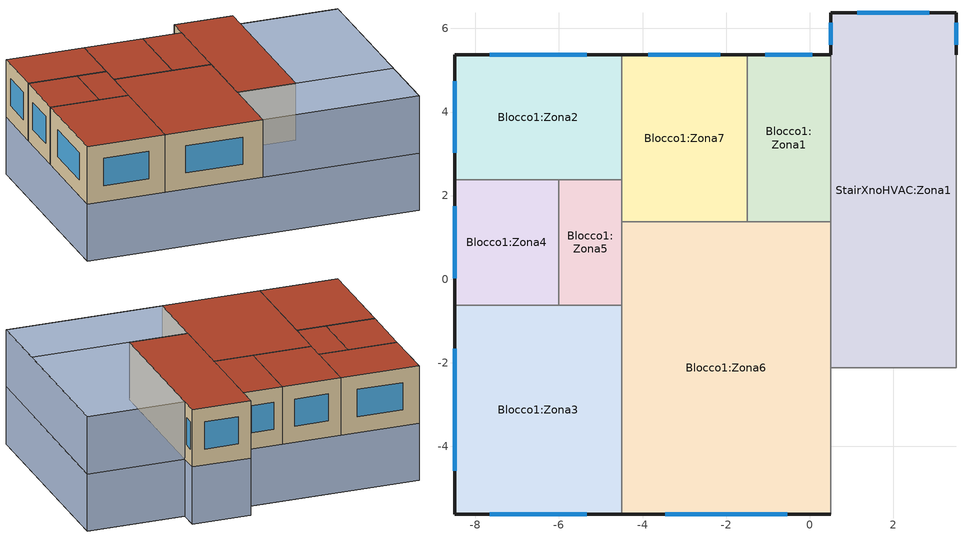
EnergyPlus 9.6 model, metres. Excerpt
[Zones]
StairXnoHVAC:Zona1
 floor adiabatic (Pavimento interno di progetto): 3.5,-2.12 0.5,-2.12 0.5,6.38 3.5,6.38 z0
 wall outside (_wall_MOD): 3.5,5.38 3.5,6.38 0.5,6.38 0.5,5.38 z0:3
 wall adiabatic (115mm single leaf brick (plastered both sides)): 0.5,-2.12 3.5,-2.12 3.5,5.38 z0:3
 wall to Blocco1:Zona6 (Parete semi-esposta di progetto_Rev): 0.5,1.38 0.5,-2.12 z0:3
 wall to Blocco1:Zona1 (Parete semi-esposta di progetto_Rev): 0.5,5.38 0.5,2.88 0.5,1.38 z0:3
 window (Dbl LoE (e2=.1) Clr 6mm/13mm Arg - 1001): 3.5,5.62 3.5,6.13 z0.84:2.26
 window (Sgl Clr 6mm - 1002): 2.86,6.38 1.14,6.38 z0.84:2.26
 window (Trp LoE (e2=e5=.1) Clr 3mm/13mm Arg - 1003): 0.5,6.13 0.5,5.62 z0.84:2.26
 roof outside (_FlatRoof_mod): 0.5,-2.12 3.5,-2.12 3.5,6.38 0.5,6.38 z3
Blocco1:Zona6
 floor ground (Pavimento controterra di progetto): 0.5,-5.62 -4.5,-5.62 -4.5,1.38 0.5,1.38 z0
 wall outside (_wall_MOD): -4.5,-5.62 0.5,-5.62 z0:3
 wall to Blocco1:Zona3 (115mm single leaf brick (plastered both sides)_Rev): -4.5,-0.62 -4.5,-5.62 z0:3
 wall adiabatic (115mm single leaf brick (plastered both sides)): 0.5,-5.62 0.5,-2.12 z0:3
 wall to Blocco1:Zona1 (115mm single leaf brick (plastered both sides)): 0.5,1.38 -1.5,1.38 z0:3
 wall to Blocco1:Zona7 (115mm single leaf brick (plastered both sides)): -1.5,1.38 -4.5,1.38 z0:3
 wall to Blocco1:Zona5 (115mm single leaf brick (plastered both sides)): -4.5,1.38 -4.5,-0.62 z0:3
 window (Dbl LoE (e2=.1) Clr 6mm/13mm Arg - 1001): -3.46,-5.62 -0.54,-5.62 z0.84:2.26
 roof outside (_FlatRoof_mod): -4.5,-5.62 0.5,-5.62 0.5,1.38 -4.5,1.38 z3
Blocco1:Zona1
 floor ground (Pavimento controterra di progetto): 0.5,1.38 -1.5,1.38 -1.5,5.38 0.5,5.38 z0
 wall outside (_wall_MOD): 0.5,5.38 -1.5,5.38 z0:3
 wall to Blocco1:Zona7 (115mm single leaf brick (plastered both sides)_Rev): -1.5,5.38 -1.5,1.38 z0:3
 window (Dbl LoE (e2=.1) Clr 6mm/13mm Arg - 1001): 0.06,5.38 -1.06,5.38 z0.84:2.26
 roof outside (_FlatRoof_mod): -1.5,1.38 0.5,1.38 0.5,5.38 -1.5,5.38 z3
Blocco1:Zona3
 floor ground (Pavimento controterra di progetto): -4.5,-5.62 -8.5,-5.62 -8.5,-0.62 -4.5,-0.62 z0
 wall outside (_wall_MOD): -8.5,-0.62 -8.5,-5.62 -4.5,-5.62 z0:3
 wall to Blocco1:Zona5 (115mm single leaf brick (plastered both sides)): -4.5,-0.62 -6,-0.62 z0:3
 wall to Blocco1:Zona4 (115mm single leaf brick (plastered both sides)): -6,-0.62 -8.5,-0.62 z0:3
 window (Dbl LoE (e2=.1) Clr 6mm/13mm Arg - 1001): -8.5,-1.66 -8.5,-4.58 / -7.66,-5.62 -5.34,-5.62 z0.84:2.26
 roof outside (_FlatRoof_mod): -8.5,-5.62 -4.5,-5.62 -4.5,-0.62 -8.5,-0.62 z3
Blocco1:Zona5
 floor ground (Pavimento controterra di progetto): -4.5,-0.62 -6,-0.62 -6,2.38 -4.5,2.38 z0
 wall to Blocco1:Zona7 (115mm single leaf brick (plastered both sides)): -4.5,1.38 -4.5,2.38 z0:3
 wall to Blocco1:Zona2 (115mm single leaf brick (plastered both sides)): -4.5,2.38 -6,2.38 z0:3
 wall to Blocco1:Zona4 (115mm single leaf brick (plastered both sides)): -6,2.38 -6,-0.62 z0:3
 roof outside (_FlatRoof_mod): -6,-0.62 -4.5,-0.62 -4.5,2.38 -6,2.38 z3
Blocco1:Zona4
 floor ground (Pavimento controterra di progetto): -6,-0.62 -8.5,-0.62 -8.5,2.38 -6,2.38 z0
 wall outside (_wall_MOD): -8.5,2.38 -8.5,-0.62 z0:3
 wall to Blocco1:Zona2 (115mm single leaf brick (plastered both sides)_Rev): -6,2.38 -8.5,2.38 z0:3
 window (Dbl LoE (e2=.1) Clr 6mm/13mm Arg - 1001): -8.5,1.74 -8.5,0.02 z0.84:2.26
 roof outside (_FlatRoof_mod): -8.5,-0.62 -6,-0.62 -6,2.38 -8.5,2.38 z3
Blocco1:Zona7
 floor ground (Pavimento controterra di progetto): -1.5,1.38 -4.5,1.38 -4.5,5.38 -1.5,5.38 z0
 wall outside (_wall_MOD): -1.5,5.38 -4.5,5.38 z0:3
 wall to Blocco1:Zona2 (115mm single leaf brick (plastered both sides)): -4.5,5.38 -4.5,2.38 z0:3
 window (Dbl LoE (e2=.1) Clr 6mm/13mm Arg - 1001): -2.14,5.38 -3.86,5.38 z0.84:2.26
 roof outside (_FlatRoof_mod): -4.5,1.38 -1.5,1.38 -1.5,5.38 -4.5,5.38 z3
Blocco1:Zona2
 floor ground (Pavimento controterra di progetto): -4.5,2.38 -8.5,2.38 -8.5,5.38 -4.5,5.38 z0
 wall outside (_wall_MOD): -4.5,5.38 -8.5,5.38 -8.5,2.38 z0:3
 window (Dbl LoE (e2=.1) Clr 6mm/13mm Arg - 1001): -5.34,5.38 -7.66,5.38 / -8.5,4.74 -8.5,3.02 z0.84:2.26
 roof outside (_FlatRoof_mod): -8.5,2.38 -4.5,2.38 -4.5,5.38 -8.5,5.38 z3
shading: 0.5,5.38 -8.5,5.38 / -8.5,5.38 -8.5,-5.62 / -8.5,-5.62 8.5,-5.62 / 8.5,-5.62 8.5,5.38 / 8.5,5.38 3.5,5.38 / 3.5,5.38 3.5,6.38 / 3.5,6.38 0.5,6.38 / 0.5,6.38 0.5,5.38 z-3:0; 0.5,-2.12 0.5,-5.62 / 0.5,-5.62 8.5,-5.62 / 8.5,-5.62 8.5,5.38 / 8.5,5.38 3.5,5.38 / 3.5,5.38 3.5,-2.12 / 3.5,-2.12 0.5,-2.12 z0:3; 0.5,5.38 3.5,5.38 3.5,6.38 0.5,6.38 z0; -8.5,-5.62 8.5,-5.62 8.5,5.38 -8.5,5.38 z0; 3.5,5.38 0.5,5.38 0.5,6.38 3.5,6.38 z-3; 8.5,-5.62 -8.5,-5.62 -8.5,5.38 8.5,5.38 z-3; 3.5,-5.62 0.5,-5.62 0.5,-2.12 3.5,-2.12 z0; 8.5,-5.62 3.5,-5.62 3.5,5.38 8.5,5.38 z0; 3.5,-2.12 8.5,-2.12 8.5,5.38 3.5,5.38 z3; 0.5,-5.62 8.5,-5.62 8.5,-2.12 0.5,-2.12 z3
[Site:Location]
Senza titolo (01-01:31-12)  (01-01:31-12): Latitude {deg}=45.22; Longitude {deg}=7.65; Time Zone {hr}=1; Elevation {m}=287
[Site:GroundTemperature:BuildingSurface]
18, 18, 18, 18, 18, 18, 18, 18, 18, 18, 18, 18
[Site:GroundTemperature:Deep]
14, 14, 14, 14, 14, 14, 14, 14, 14, 14, 14, 14
[Site:GroundTemperature:Shallow]
14, 14, 14, 14, 14, 14, 14, 14, 14, 14, 14, 14
[Site:GroundTemperature:FCfactorMethod]
1.99, 1.11, 2.67, 5.12, 11.52, 16.46, 19.79, 20.81, 19.08, 15.24, 10.12, 5.36
[Site:GroundReflectance]
0.2, 0.2, 0.2, 0.2, 0.2, 0.2, 0.2, 0.2, 0.2, 0.2, 0.2, 0.2
[Site:GroundReflectance:SnowModifier]
2, 2
[SizingPeriod:DesignDay] Day of Month=15; Humidity Condition Type=WetBulb; Barometric Pressure {Pa}=97924.4; Rain Indicator=No; Snow Indicator=No
Name | Month | Day Type | Maximum Dry-Bulb Temperature {C} | Daily Dry-Bulb Temperature Range {deltaC} | Wetbulb or DewPoint at Maximum Dry-Bulb {C} | Wind Speed {m/s} | Wind Direction {deg} | Daylight Saving Time Indicator | Solar Model Indicator | Sky Clearness
Summer Design Day in Senza titolo (01-01:31-12) Giu | 6 | SummerDesignDay | 31.8 | 11.1 | 22.9 | 0 | 0 | Yes | ASHRAEClearSky | 0.98
Summer Design Day in Senza titolo (01-01:31-12) Lug | 7 | SummerDesignDay | 32.1 | 11 | 22.8 | 0 | 0 | Yes | ASHRAEClearSky | 0.98
Summer Design Day in Senza titolo (01-01:31-12) Ago | 8 | SummerDesignDay | 32.8 | 11.5 | 23.5 | 0 | 0 | Yes | ASHRAEClearSky | 0.98
Summer Design Day in Senza titolo (01-01:31-12) Set | 9 | SummerDesignDay | 29 | 11.5 | 20.2 | 0 | 0 | Yes | ASHRAEClearSky | 0.98
Winter Design Day in Senza titolo (01-01:31-12) | 1 | WinterDesignDay | -5.9 | 0 | -5.9 | 0.6 | 300 | No |  | 0
[Building]
Building: North Axis {deg}=0; Terrain=Suburbs; Loads Convergence Tolerance Value {W}=.04; Temperature Convergence Tolerance Value {deltaC}=.4; Solar Distribution=FullExterior; Maximum Number of Warmup Days=25; Minimum Number of Warmup Days=6
[Material:NoMass]
7_RVAL_4: Roughness=Rough; Thermal Resistance {m2-K/W}=.18; Thermal Absorptance=0.9; Solar Absorptance=0.7; Visible Absorptance=0.7
[Construction]
Pavimento interno di progetto; Massa interna di progetto: Cast Concrete (Dense)_.1
_FlatRoof_mod: Asphalt 1_.01, MW Glass Wool (rolls)_.0001, Cement/plaster/mortar - cement plaster_.04, Concrete cast - dense reinforced_.2, Plasterboard_.013
115mm single leaf brick (plastered both sides); 115mm single leaf brick (plastered both sides)_Rev: Gypsum Plastering_.013, Brickwork Inner_.115, Gypsum Plastering_.013
_wall_MOD: Cement/plaster/mortar - cement plaster sand aggregate_.015, _Insulation_.0001, Brick_.06, 7_RVAL_4, Concrete Block (Medium)_.13, Gypsum Plastering_.015
Parete semi-esposta di progetto_Rev: Gypsum Plastering_.013, Concrete Block (Medium)_.1, XPS Extruded Polystyrene  - CO2 Blowing_.0795, Brickwork Outer_.1
Pavimento controterra di progetto: Urea Formaldehyde Foam_.1327, Cast Concrete_.1, Floor/Roof Screed_.07, Timber Flooring_.03
Dbl LoE (e2=.1) Clr 6mm/13mm Arg - 1001: 42, 1004, 3
Dbl LoE (e2=.1) Clr 6mm/13mm Arg - 2001: 20002, 42, 1004, 3
Sgl Clr 6mm - 1002: 3
Sgl Clr 6mm - 2002: 20002, 3
Trp LoE (e2=e5=.1) Clr 3mm/13mm Arg - 1003: 40, 1004, 2, 1004, 41
Trp LoE (e2=e5=.1) Clr 3mm/13mm Arg - 2003: 20002, 40, 1004, 2, 1004, 41
[WindowMaterial:Gas]
1004: Gas Type=Argon; Thickness {m}=.013
[WindowMaterial:Glazing] Optical Data Type=SpectralAverage; Infrared Transmittance at Normal Incidence=0; Conductivity {W/m-K}=.9; Dirt Correction Factor for Solar and Visible Transmittance=1
Name | Thickness {m} | Solar Transmittance at Normal Incidence | Front Side Solar Reflectance at Normal Incidence | Back Side Solar Reflectance at Normal Incidence | Visible Transmittance at Normal Incidence | Front Side Visible Reflectance at Normal Incidence | Back Side Visible Reflectance at Normal Incidence | Front Side Infrared Hemispherical Emissivity | Back Side Infrared Hemispherical Emissivity
2 | .003 | .837 | .075 | .075 | .898 | .081 | .081 | .84 | .84
3 | .006 | .775 | .071 | .071 | .881 | .08 | .08 | .84 | .84
40 | .003 | .63 | .19 | .22 | .85 | .056 | .079 | .84 | .1
41 | .003 | .63 | .22 | .19 | .85 | .079 | .056 | .1 | .84
42 | .006 | .6 | .17 | .22 | .84 | .055 | .078 | .84 | .1
[WindowMaterial:Blind]
20002: Slat Orientation=Horizontal; Slat Width {m}=0.025; Slat Separation {m}=0.01875; Slat Thickness {m}=0.001; Slat Angle {deg}=45; Slat Conductivity {W/m-K}=0.9; Slat Beam Solar Transmittance=0; Front Side Slat Beam Solar Reflectance=0.5; Back Side Slat Beam Solar Reflectance=0.5; Slat Diffuse Solar Transmittance=0; Front Side Slat Diffuse Solar Reflectance=0.5; Back Side Slat Diffuse Solar Reflectance=0.5; Slat Beam Visible Transmittance=0; Front Side Slat Beam Visible Reflectance=0.5; Back Side Slat Beam Visible Reflectance=0.5; Slat Diffuse Visible Transmittance=0; Front Side Slat Diffuse Visible Reflectance=0.5; Back Side Slat Diffuse Visible Reflectance=0.5; Slat Infrared Hemispherical Transmittance=0; Front Side Slat Infrared Hemispherical Emissivity=0.9; Back Side Slat Infrared Hemispherical Emissivity=0.9; Blind to Glass Distance {m}=0.05; Blind Top Opening Multiplier=0.5; Blind Bottom Opening Multiplier=0.5; Blind Left Side Opening Multiplier=0.5; Blind Right Side Opening Multiplier=0.5; Minimum Slat Angle {deg}=0; Maximum Slat Angle {deg}=180
[Material] Roughness=Rough
Name | Thickness {m} | Conductivity {W/m-K} | Density {kg/m3} | Specific Heat {J/kg-K} | Thermal Absorptance | Solar Absorptance | Visible Absorptance
Cast Concrete (Dense)_.1 | .1 | 1.4 | 2100 | 840 | 0.9 | 0.6 | 0.6
Asphalt 1_.01 | .01 | 0.7 | 2100 | 1000 | 0.9 | 0.85 | 0.9
MW Glass Wool (rolls)_.0001 | .0001 | 0.04 | 12 | 840 | 0.9 | 0.6 | 0.6
Cement/plaster/mortar - cement plaster_.04 | .04 | 0.72 | 1760 | 840 | 0.9 | 0.6 | 0.6
Concrete cast - dense reinforced_.2 | .2 | 1.9 | 2300 | 840 | 0.9 | 0.6 | 0.6
Plasterboard_.013 | .013 | 0.25 | 2800 | 896 | 0.9 | 0.5 | 0.5
Gypsum Plastering_.013 | .013 | 0.4 | 1000 | 1000 | 0.9 | 0.5 | 0.5
Brickwork Inner_.115 | .115 | 0.62 | 1700 | 800 | 0.9 | 0.7 | 0.7
Cement/plaster/mortar - cement plaster sand aggregate_.015 | .015 | 0.72 | 1860 | 840 | 0.9 | 0.6 | 0.6
_Insulation_.0001 | .0001 | .04 | 15 | 1400 | .9 | .6 | .6
Brick_.06 | .06 | 0.72 | 1920 | 840 | 0.9 | 0.6 | 0.6
Concrete Block (Medium)_.13 | .13 | 0.51 | 1400 | 1000 | 0.9 | 0.6 | 0.6
Gypsum Plastering_.015 | .015 | 0.4 | 1000 | 1000 | 0.9 | 0.5 | 0.5
Brickwork Outer_.1 | .1 | 0.84 | 1700 | 800 | 0.9 | 0.7 | 0.7
XPS Extruded Polystyrene  - CO2 Blowing_.0795 | .0795 | 0.034 | 35 | 1400 | 0.9 | 0.6 | 0.6
Concrete Block (Medium)_.1 | .1 | 0.51 | 1400 | 1000 | 0.9 | 0.6 | 0.6
Urea Formaldehyde Foam_.1327 | .1327 | 0.04 | 10 | 1400 | 0.9 | 0.6 | 0.6
Cast Concrete_.1 | .1 | 1.13 | 2000 | 1000 | 0.9 | 0.6 | 0.6
Floor/Roof Screed_.07 | .07 | 0.41 | 1200 | 840 | 0.9 | 0.73 | 0.73
Timber Flooring_.03 | .03 | 0.14 | 650 | 1200 | 0.9 | 0.78 | 0.78
[WindowShadingControl] Shading Type=ExteriorBlind; Shading Control Type=OnIfHighOutdoorAirTempAndHighHorizontalSolar; Schedule=Summer (Northern Hemisphere); Setpoint {W/m2, W or deg C}=24; Shading Control Is Scheduled=Yes; Glare Control Is Active=No; Type of Slat Angle Control for Blinds=FixedSlatAngle; Setpoint 2 {W/m2 or deg C}=120; Multiple Surface Control Type=Group
Name | Zone | Construction with Shading | Fenestration Surface 1 | Fenestration Surface 2
11001 | StairXnoHVAC:Zona1 | Dbl LoE (e2=.1) Clr 6mm/13mm Arg - 2001 | StairXnoHVAC:Zona1_Wall_2_1_0_0_0_0_Win
21001 | Blocco1:Zona3 | Dbl LoE (e2=.1) Clr 6mm/13mm Arg - 2001 | Blocco1:Zona3_Wall_5_0_0_0_0_0_Win | Blocco1:Zona3_Wall_6_0_0_0_0_0_Win
31001 | Blocco1:Zona6 | Dbl LoE (e2=.1) Clr 6mm/13mm Arg - 2001 | Blocco1:Zona6_Wall_7_0_0_0_0_0_Win
41001 | Blocco1:Zona7 | Dbl LoE (e2=.1) Clr 6mm/13mm Arg - 2001 | Blocco1:Zona7_Wall_3_0_0_0_0_0_Win
51001 | Blocco1:Zona1 | Dbl LoE (e2=.1) Clr 6mm/13mm Arg - 2001 | Blocco1:Zona1_Wall_4_0_0_0_0_0_Win
61001 | Blocco1:Zona2 | Dbl LoE (e2=.1) Clr 6mm/13mm Arg - 2001 | Blocco1:Zona2_Wall_3_0_0_0_0_0_Win | Blocco1:Zona2_Wall_4_0_0_0_0_0_Win
71001 | Blocco1:Zona4 | Dbl LoE (e2=.1) Clr 6mm/13mm Arg - 2001 | Blocco1:Zona4_Wall_3_0_0_0_0_0_Win
11002 | StairXnoHVAC:Zona1 | Sgl Clr 6mm - 2002 | StairXnoHVAC:Zona1_Wall_3_0_0_0_0_0_Win
11003 | StairXnoHVAC:Zona1 | Trp LoE (e2=e5=.1) Clr 3mm/13mm Arg - 2003 | StairXnoHVAC:Zona1_Wall_4_3_0_0_0_0_Win
[Zone] Type=1; Multiplier=1; Zone Inside Convection Algorithm=TARP
Name | Volume {m3} | Floor Area {m2} | Part of Total Floor Area
StairXnoHVAC:Zona1 | 76.5 | 25.5 | No
Blocco1:Zona3 | 60.0398 | 20.0133 | Yes
Blocco1:Zona6 | 105 | 35 | Yes
Blocco1:Zona5 | 13.4978 | 4.4993 | Yes
Blocco1:Zona7 | 36 | 12 | Yes
Blocco1:Zona1 | 24 | 8 | Yes
Blocco1:Zona2 | 35.9426 | 11.9809 | Yes
Blocco1:Zona4 | 22.5197 | 7.5066 | Yes
[ZoneContaminantSourceAndSink:Generic:Constant] Design Generation Rate {m3/s}=.000001; Design Removal Coefficient {m3/s}=0
Name | Zone | Generation Schedule | Removal Schedule
StairXnoHVAC:Zona1 Contaminant | StairXnoHVAC:Zona1 | Off 24/7 | Off 24/7
Blocco1:Zona3 Contaminant | Blocco1:Zona3 | _EN16798-1_RES_OCC | _EN16798-1_RES_OCC
Blocco1:Zona6 Contaminant | Blocco1:Zona6 | _EN16798-1_RES_OCC | _EN16798-1_RES_OCC
Blocco1:Zona5 Contaminant | Blocco1:Zona5 | _EN16798-1_RES_OCC | _EN16798-1_RES_OCC
Blocco1:Zona7 Contaminant | Blocco1:Zona7 | _EN16798-1_RES_OCC | _EN16798-1_RES_OCC
Blocco1:Zona1 Contaminant | Blocco1:Zona1 | _EN16798-1_RES_OCC | _EN16798-1_RES_OCC
Blocco1:Zona2 Contaminant | Blocco1:Zona2 | _EN16798-1_RES_OCC | _EN16798-1_RES_OCC
Blocco1:Zona4 Contaminant | Blocco1:Zona4 | _EN16798-1_RES_OCC | _EN16798-1_RES_OCC
[ZoneInfiltration:DesignFlowRate] Schedule=On 24/7; Design Flow Rate Calculation Method=Flow/zone; Constant Term Coefficient=1; Temperature Term Coefficient=0; Velocity Term Coefficient=0; Velocity Squared Term Coefficient=0
Name | Zone or ZoneList | Design Flow Rate {m3/s}
StairXnoHVAC:Zona1 Infiltration | StairXnoHVAC:Zona1 | .014875
Blocco1:Zona3 Infiltration | Blocco1:Zona3 | .011674
Blocco1:Zona6 Infiltration | Blocco1:Zona6 | .020417
Blocco1:Zona5 Infiltration | Blocco1:Zona5 | .002625
Blocco1:Zona7 Infiltration | Blocco1:Zona7 | .007
Blocco1:Zona1 Infiltration | Blocco1:Zona1 | .004667
Blocco1:Zona2 Infiltration | Blocco1:Zona2 | .006989
Blocco1:Zona4 Infiltration | Blocco1:Zona4 | .004379
[PEOPLE] Number of People Schedule=_EN16798-1_RES_OCC; Number of People Calculation Method=People/Area; People per Floor Area {person/m2}=.0188; Fraction Radiant=.3; Sensible Heat Fraction=AutoCalculate; Carbon Dioxide Generation Rate {m3/s-W}=3.82e-08; Enable ASHRAE 55 Comfort Warnings=No; Mean Radiant Temperature Calculation Type=ZoneAveraged; Work Efficiency Schedule=Work efficiency; Clothing Insulation Calculation Method=ClothingInsulationSchedule; Air Velocity Schedule=Default Air Velocity for Comfort Calculations; Thermal Comfort Model 1 Type=Fanger; Thermal Comfort Model 2 Type=AdaptiveCEN15251
Name | Zone or ZoneList or Space or SpaceList | Activity Level Schedule | Clothing Insulation Schedule
People Blocco1:Zona3 | Blocco1:Zona3 | Activity Schedule 741 | Clothing Schedule 741
People Blocco1:Zona6 | Blocco1:Zona6 | Activity Schedule 749 | Clothing Schedule 749
People Blocco1:Zona5 | Blocco1:Zona5 | Activity Schedule 758 | Clothing Schedule 758
People Blocco1:Zona7 | Blocco1:Zona7 | Activity Schedule 766 | Clothing Schedule 766
People Blocco1:Zona1 | Blocco1:Zona1 | Activity Schedule 774 | Clothing Schedule 774
People Blocco1:Zona2 | Blocco1:Zona2 | Activity Schedule 782 | Clothing Schedule 782
People Blocco1:Zona4 | Blocco1:Zona4 | Activity Schedule 790 | Clothing Schedule 790
[Lights] Schedule=_EN16798-1_RES_light; Design Level Calculation Method=Watts/Area; Watts per Zone Floor Area {W/m2}=3; Return Air Fraction=0; Fraction Radiant=.42; Fraction Visible=.18; Fraction Replaceable=1
Name | Zone or ZoneList or Space or SpaceList
Blocco1:Zona3 General lighting | Blocco1:Zona3
Blocco1:Zona6 General lighting | Blocco1:Zona6
Blocco1:Zona5 General lighting | Blocco1:Zona5
Blocco1:Zona7 General lighting | Blocco1:Zona7
Blocco1:Zona1 General lighting | Blocco1:Zona1
Blocco1:Zona2 General lighting | Blocco1:Zona2
Blocco1:Zona4 General lighting | Blocco1:Zona4
[OtherEquipment] Fuel Type=Electricity; Schedule=_EN16798-1_RES_Appliances; Design Level Calculation Method=Watts/Area; Power per Zone Floor Area {W/m2}=3; Fraction Latent=0; Fraction Radiant=.2; Fraction Lost=0; Carbon Dioxide Generation Rate {m3/s-W}=0
Name | Zone or ZoneList or Space or SpaceList
Blocco1:Zona3 Miscellaneous gain | Blocco1:Zona3
Blocco1:Zona6 Miscellaneous gain | Blocco1:Zona6
Blocco1:Zona5 Miscellaneous gain | Blocco1:Zona5
Blocco1:Zona7 Miscellaneous gain | Blocco1:Zona7
Blocco1:Zona1 Miscellaneous gain | Blocco1:Zona1
Blocco1:Zona2 Miscellaneous gain | Blocco1:Zona2
Blocco1:Zona4 Miscellaneous gain | Blocco1:Zona4
[WaterUse:Equipment] Flow Rate Fraction Schedule=_EN16798-1_RES_OCC
Name | Peak Flow Rate {m3/s} | Target Temperature Schedule | Hot Water Supply Temperature Schedule | Cold Water Supply Temperature Schedule | Zone
DHW Blocco1:Zona3 | 1.92436e-07 | DHW Supply Temperature Blocco1:Zona3 | DHW Supply Temperature Blocco1:Zona3 | DHW Mains Temperature Blocco1:Zona3 | Blocco1:Zona3
DHW Blocco1:Zona6 | 3.36538e-07 | DHW Supply Temperature Blocco1:Zona6 | DHW Supply Temperature Blocco1:Zona6 | DHW Mains Temperature Blocco1:Zona6 | Blocco1:Zona6
DHW Blocco1:Zona5 | 4.32625e-08 | DHW Supply Temperature Blocco1:Zona5 | DHW Supply Temperature Blocco1:Zona5 | DHW Mains Temperature Blocco1:Zona5 | Blocco1:Zona5
DHW Blocco1:Zona7 | 1.15385e-07 | DHW Supply Temperature Blocco1:Zona7 | DHW Supply Temperature Blocco1:Zona7 | DHW Mains Temperature Blocco1:Zona7 | Blocco1:Zona7
DHW Blocco1:Zona1 | 7.69231e-08 | DHW Supply Temperature Blocco1:Zona1 | DHW Supply Temperature Blocco1:Zona1 | DHW Mains Temperature Blocco1:Zona1 | Blocco1:Zona1
DHW Blocco1:Zona2 | 1.15201e-07 | DHW Supply Temperature Blocco1:Zona2 | DHW Supply Temperature Blocco1:Zona2 | DHW Mains Temperature Blocco1:Zona2 | Blocco1:Zona2
DHW Blocco1:Zona4 | 7.21788e-08 | DHW Supply Temperature Blocco1:Zona4 | DHW Supply Temperature Blocco1:Zona4 | DHW Mains Temperature Blocco1:Zona4 | Blocco1:Zona4
[Daylighting:Controls] Daylighting Method=SplitFlux; Availability Schedule=On; Lighting Control Type=Continuous; Minimum Input Power Fraction for Continuous or ContinuousOff Dimming Control=.1; Minimum Light Output Fraction for Continuous or ContinuousOff Dimming Control=0.1; Number of Stepped Control Steps=1; Probability Lighting will be Reset When Needed in Manual Stepped Control=1; Glare Calculation Azimuth Angle of View Direction Clockwise from Zone y-Axis {deg}=0; Maximum Allowable Discomfort Glare Index=22; DElight Gridding Resolution {m2}=1; Fraction of Lights Controlled by Reference Point 1=1; Illuminance Setpoint at Reference Point 1 {lux}=100
Name | Zone or Space | Glare Calculation Daylighting Reference Point | Daylighting Reference Point 1
Blocco1:Zona3 | Blocco1:Zona3 | Blocco1:Zona3 Ref Point 1 | Blocco1:Zona3 Ref Point 1
Blocco1:Zona6 | Blocco1:Zona6 | Blocco1:Zona6 Ref Point 1 | Blocco1:Zona6 Ref Point 1
Blocco1:Zona5 | Blocco1:Zona5 | Blocco1:Zona5 Ref Point 1 | Blocco1:Zona5 Ref Point 1
Blocco1:Zona7 | Blocco1:Zona7 | Blocco1:Zona7 Ref Point 1 | Blocco1:Zona7 Ref Point 1
Blocco1:Zona1 | Blocco1:Zona1 | Blocco1:Zona1 Ref Point 1 | Blocco1:Zona1 Ref Point 1
Blocco1:Zona2 | Blocco1:Zona2 | Blocco1:Zona2 Ref Point 1 | Blocco1:Zona2 Ref Point 1
Blocco1:Zona4 | Blocco1:Zona4 | Blocco1:Zona4 Ref Point 1 | Blocco1:Zona4 Ref Point 1
[ZoneVentilation:DesignFlowRate] Schedule=Summer (Northern Hemisphere); Design Flow Rate Calculation Method=Flow/zone; Ventilation Type=NATURAL; Fan Pressure Rise {Pa}=0; Fan Total Efficiency=1; Constant Term Coefficient=1; Temperature Term Coefficient=0; Velocity Term Coefficient=0; Velocity Squared Term Coefficient=0; Minimum Indoor Temperature {C}=18; Maximum Indoor Temperature {C}=100; Delta Temperature {deltaC}=2; Minimum Outdoor Temperature {C}=-100; Maximum Outdoor Temperature {C}=100; Maximum Wind Speed {m/s}=40
Name | Zone or ZoneList | Design Flow Rate {m3/s}
Blocco1:Zona3 Nat Vent | Blocco1:Zona3 | .083389
Blocco1:Zona6 Nat Vent | Blocco1:Zona6 | .145833
Blocco1:Zona5 Nat Vent | Blocco1:Zona5 | .018747
Blocco1:Zona7 Nat Vent | Blocco1:Zona7 | .05
Blocco1:Zona1 Nat Vent | Blocco1:Zona1 | .033333
Blocco1:Zona2 Nat Vent | Blocco1:Zona2 | .04992
Blocco1:Zona4 Nat Vent | Blocco1:Zona4 | .031277
[InternalMass]
Blocco1:Zona1 Internal mass: Construction=Massa interna di progetto; Zone or ZoneList=Blocco1:Zona1; Surface Area {m2}=10
[Sizing:Zone] Zone Cooling Design Supply Air Temperature Input Method=SupplyAirTemperature; Zone Cooling Design Supply Air Temperature {C}=12; Zone Cooling Design Supply Air Temperature Difference {deltaC}=0; Zone Heating Design Supply Air Temperature Input Method=SupplyAirTemperature; Zone Heating Design Supply Air Temperature {C}=35; Zone Heating Design Supply Air Temperature Difference {deltaC}=0; Zone Cooling Design Supply Air Humidity Ratio {kgWater/kgDryAir}=0.0077; Zone Heating Design Supply Air Humidity Ratio {kgWater/kgDryAir}=0.0156; Zone Heating Sizing Factor=1.25; Zone Cooling Sizing Factor=1.15; Cooling Design Air Flow Method=DesignDay; Cooling Minimum Air Flow Fraction=0; Heating Design Air Flow Method=DesignDay
Name | Design Specification Outdoor Air Object | Design Specification Zone Air Distribution Object
Blocco1:Zona3 | Blocco1:Zona3 | Blocco1:Zona3
Blocco1:Zona6 | Blocco1:Zona6 | Blocco1:Zona6
Blocco1:Zona5 | Blocco1:Zona5 | Blocco1:Zona5
Blocco1:Zona7 | Blocco1:Zona7 | Blocco1:Zona7
Blocco1:Zona1 | Blocco1:Zona1 | Blocco1:Zona1
Blocco1:Zona2 | Blocco1:Zona2 | Blocco1:Zona2
Blocco1:Zona4 | Blocco1:Zona4 | Blocco1:Zona4
[DesignSpecification:ZoneAirDistribution] Zone Air Distribution Effectiveness in Cooling Mode=1; Zone Air Distribution Effectiveness in Heating Mode=1
Blocco1:Zona3; Blocco1:Zona6; Blocco1:Zona5; Blocco1:Zona7; Blocco1:Zona1; Blocco1:Zona2; Blocco1:Zona4
[DesignSpecification:OutdoorAir] Outdoor Air Method=Sum; Outdoor Air Flow per Person {m3/s-person}=.01; Outdoor Air Flow per Zone Floor Area {m3/s-m2}=0; Outdoor Air Flow per Zone {m3/s}=0; Outdoor Air Flow Air Changes per Hour {1/hr}=0; Outdoor Air Schedule=_EN16798-1_RES_OCC
Blocco1:Zona3; Blocco1:Zona6; Blocco1:Zona5; Blocco1:Zona7; Blocco1:Zona1; Blocco1:Zona2; Blocco1:Zona4
[ZoneControl:Thermostat] Control Type Schedule=Zone Control Type Sched
Name | Zone or ZoneList | Control 1
Blocco1:Zona3 Thermostat | Blocco1:Zona3 | Dual Setpoint - Zone Blocco1:Zona3
Blocco1:Zona6 Thermostat | Blocco1:Zona6 | Dual Setpoint - Zone Blocco1:Zona6
Blocco1:Zona5 Thermostat | Blocco1:Zona5 | Dual Setpoint - Zone Blocco1:Zona5
Blocco1:Zona7 Thermostat | Blocco1:Zona7 | Dual Setpoint - Zone Blocco1:Zona7
Blocco1:Zona1 Thermostat | Blocco1:Zona1 | Dual Setpoint - Zone Blocco1:Zona1
Blocco1:Zona2 Thermostat | Blocco1:Zona2 | Dual Setpoint - Zone Blocco1:Zona2
Blocco1:Zona4 Thermostat | Blocco1:Zona4 | Dual Setpoint - Zone Blocco1:Zona4
[ThermostatSetpoint:DualSetpoint]
Name | Heating Setpoint Temperature Schedule | Cooling Setpoint Temperature Schedule
Dual Setpoint - Zone Blocco1:Zona3 | Blocco1:Zona3 Heating Setpoint Schedule | Blocco1:Zona3 Cooling SP Sch
Dual Setpoint - Zone Blocco1:Zona6 | Blocco1:Zona6 Heating Setpoint Schedule | Blocco1:Zona6 Cooling SP Sch
Dual Setpoint - Zone Blocco1:Zona5 | Blocco1:Zona5 Heating Setpoint Schedule | Blocco1:Zona5 Cooling SP Sch
Dual Setpoint - Zone Blocco1:Zona7 | Blocco1:Zona7 Heating Setpoint Schedule | Blocco1:Zona7 Cooling SP Sch
Dual Setpoint - Zone Blocco1:Zona1 | Blocco1:Zona1 Heating Setpoint Schedule | Blocco1:Zona1 Cooling SP Sch
Dual Setpoint - Zone Blocco1:Zona2 | Blocco1:Zona2 Heating Setpoint Schedule | Blocco1:Zona2 Cooling SP Sch
Dual Setpoint - Zone Blocco1:Zona4 | Blocco1:Zona4 Heating Setpoint Schedule | Blocco1:Zona4 Cooling SP Sch
[Zone equipment]
Blocco1:Zona3: Blocco1:Zona3 Ideal Loads Air
Blocco1:Zona6: Blocco1:Zona6 Ideal Loads Air
Blocco1:Zona5: Blocco1:Zona5 Ideal Loads Air
Blocco1:Zona7: Blocco1:Zona7 Ideal Loads Air
Blocco1:Zona1: Blocco1:Zona1 Ideal Loads Air
Blocco1:Zona2: Blocco1:Zona2 Ideal Loads Air
Blocco1:Zona4: Blocco1:Zona4 Ideal Loads Air
[ZoneHVAC:IdealLoadsAirSystem] Maximum Heating Supply Air Temperature {C}=35; Minimum Cooling Supply Air Temperature {C}=12; Maximum Heating Supply Air Humidity Ratio {kgWater/kgDryAir}=0.0156; Minimum Cooling Supply Air Humidity Ratio {kgWater/kgDryAir}=0.0077; Heating Limit=LimitCapacity; Maximum Heating Air Flow Rate {m3/s}=Autosize; Maximum Sensible Heating Capacity {W}=Autosize; Cooling Limit=LimitFlowRateAndCapacity; Maximum Cooling Air Flow Rate {m3/s}=Autosize; Maximum Total Cooling Capacity {W}=Autosize; Dehumidification Control Type=None; Humidification Control Type=None; Outdoor Air Economizer Type=NoEconomizer; Heat Recovery Type=Sensible; Sensible Heat Recovery Effectiveness=0.7; Latent Heat Recovery Effectiveness=0.65
Name | Heating Availability Schedule | Cooling Availability Schedule | Design Specification Outdoor Air Object
Blocco1:Zona3 Ideal Loads Air | Blocco1:Zona3 Heating Availability Sch | Blocco1:Zona3 Cooling Availability Sch | Blocco1:Zona3
Blocco1:Zona6 Ideal Loads Air | Blocco1:Zona6 Heating Availability Sch | Blocco1:Zona6 Cooling Availability Sch | Blocco1:Zona6
Blocco1:Zona5 Ideal Loads Air | Blocco1:Zona5 Heating Availability Sch | Blocco1:Zona5 Cooling Availability Sch | Blocco1:Zona5
Blocco1:Zona7 Ideal Loads Air | Blocco1:Zona7 Heating Availability Sch | Blocco1:Zona7 Cooling Availability Sch | Blocco1:Zona7
Blocco1:Zona1 Ideal Loads Air | Blocco1:Zona1 Heating Availability Sch | Blocco1:Zona1 Cooling Availability Sch | Blocco1:Zona1
Blocco1:Zona2 Ideal Loads Air | Blocco1:Zona2 Heating Availability Sch | Blocco1:Zona2 Cooling Availability Sch | Blocco1:Zona2
Blocco1:Zona4 Ideal Loads Air | Blocco1:Zona4 Heating Availability Sch | Blocco1:Zona4 Cooling Availability Sch | Blocco1:Zona4
[Schedule:Compact]
On; On 24/7: Through: 12/31, For: AllDays, Until: 24:00, 1
Work efficiency; Off 24/7: Through: 12/31, For: AllDays, Until: 24:00, 0
Summer (Northern Hemisphere): Through: 31 Mar, For: AllDays, Until: 24:00, 0, Through: 30 Sep, For: AllDays, Until: 24:00, 1, Through: 31 Dec, For: AllDays, Until: 24:00, 0
Default Air Velocity for Comfort Calculations: Through: 12/31, For: AllDays, Until: 24:00, 0.137
_EN16798-1_RES_light: Through: 31 Dec, For: Weekdays SummerDesignDay Weekends, Until: 07:00, 0, Until: 11:00, 0.15, Until: 17:00, 0.05, Until: 23:00, 0.2, Until: 24:00, 0.15, For: WinterDesignDay AllOtherDays, Until: 24:00, 0
Activity Schedule 741; Activity Schedule 749; Activity Schedule 758; Activity Schedule 766; Activity Schedule 774; Activity Schedule 782; Activity Schedule 790: Through: 12/31, For: AllDays, Until: 24:00, 130
Clothing Schedule 741; Clothing Schedule 749; Clothing Schedule 758; Clothing Schedule 766; Clothing Schedule 774; Clothing Schedule 782; Clothing Schedule 790: Through: 4/1, For: AllDays, Until: 24:00, 1, Through: 9/30, For: AllDays, Until: 24:00, .5, Through: 12/31, For: AllDays, Until: 24:00, 1
DHW Supply Temperature Blocco1:Zona3; DHW Supply Temperature Blocco1:Zona6; DHW Supply Temperature Blocco1:Zona5; DHW Supply Temperature Blocco1:Zona7; DHW Supply Temperature Blocco1:Zona1; DHW Supply Temperature Blocco1:Zona2; DHW Supply Temperature Blocco1:Zona4: Through: 12/31, For: AllDays, Until: 24:00, 65
DHW Mains Temperature Blocco1:Zona3; DHW Mains Temperature Blocco1:Zona6; DHW Mains Temperature Blocco1:Zona5; DHW Mains Temperature Blocco1:Zona7; DHW Mains Temperature Blocco1:Zona1; DHW Mains Temperature Blocco1:Zona2; DHW Mains Temperature Blocco1:Zona4: Through: 12/31, For: AllDays, Until: 24:00, 10
Blocco1:Zona3 Heating Setpoint Schedule; Blocco1:Zona6 Heating Setpoint Schedule; Blocco1:Zona5 Heating Setpoint Schedule; Blocco1:Zona7 Heating Setpoint Schedule; Blocco1:Zona1 Heating Setpoint Schedule; Blocco1:Zona2 Heating Setpoint Schedule; Blocco1:Zona4 Heating Setpoint Schedule: Through: 31 Mar, For: Weekdays SummerDesignDay WinterDesignDay, Until: 06:00, 12, Until: 09:00, 20, Until: 16:00, 12, Until: 22:00, 20, Until: 24:00, 12, For: Weekends, Until: 07:00, 12, Until: 22:00, 20, Until: 24:00, 12, For: AllOtherDays, Until: 24:00, -50, Through: 30 Sep, For: AllDays, Until: 24:00, -50, Through: 31 Dec, For: Weekdays SummerDesignDay WinterDesignDay, Until: 06:00, 12, Until: 09:00, 20, Until: 16:00, 12, Until: 22:00, 20, Until: 24:00, 12, For: Weekends, Until: 07:00, 12, Until: 22:00, 20, Until: 24:00, 12, For: AllOtherDays, Until: 24:00, -50
Blocco1:Zona3 Heating Availability Sch; Blocco1:Zona6 Heating Availability Sch; Blocco1:Zona5 Heating Availability Sch; Blocco1:Zona7 Heating Availability Sch; Blocco1:Zona1 Heating Availability Sch; Blocco1:Zona2 Heating Availability Sch; Blocco1:Zona4 Heating Availability Sch: Through: 31 Mar, For: Weekdays SummerDesignDay WinterDesignDay, Until: 06:00, 1, Until: 09:00, 1, Until: 16:00, 1, Until: 22:00, 1, Until: 24:00, 1, For: Weekends, Until: 07:00, 1, Until: 22:00, 1, Until: 24:00, 1, For: AllOtherDays, Until: 24:00, 0, Through: 30 Sep, For: AllDays, Until: 24:00, 0, Through: 31 Dec, For: Weekdays SummerDesignDay WinterDesignDay, Until: 06:00, 1, Until: 09:00, 1, Until: 16:00, 1, Until: 22:00, 1, Until: 24:00, 1, For: Weekends, Until: 07:00, 1, Until: 22:00, 1, Until: 24:00, 1, For: AllOtherDays, Until: 24:00, 0
Blocco1:Zona3 Cooling SP Sch; Blocco1:Zona6 Cooling SP Sch; Blocco1:Zona5 Cooling SP Sch; Blocco1:Zona7 Cooling SP Sch; Blocco1:Zona1 Cooling SP Sch; Blocco1:Zona2 Cooling SP Sch; Blocco1:Zona4 Cooling SP Sch: Through: 31 Mar, For: AllDays, Until: 24:00, 100, Through: 30 Sep, For: Weekdays SummerDesignDay WinterDesignDay, Until: 09:00, 100, Until: 14:00, 28, Until: 22:00, 26, Until: 24:00, 28, For: Weekends, Until: 09:00, 100, Until: 22:00, 26, Until: 24:00, 28, For: AllOtherDays, Until: 24:00, 100, Through: 31 Dec, For: AllDays, Until: 24:00, 100
Blocco1:Zona3 Cooling Availability Sch; Blocco1:Zona6 Cooling Availability Sch; Blocco1:Zona5 Cooling Availability Sch; Blocco1:Zona7 Cooling Availability Sch; Blocco1:Zona1 Cooling Availability Sch; Blocco1:Zona2 Cooling Availability Sch; Blocco1:Zona4 Cooling Availability Sch: Through: 31 Mar, For: AllDays, Until: 24:00, 0, Through: 30 Sep, For: Weekdays SummerDesignDay WinterDesignDay, Until: 09:00, 0, Until: 14:00, 1, Until: 22:00, 1, Until: 24:00, 1, For: Weekends, Until: 09:00, 0, Until: 22:00, 1, Until: 24:00, 1, For: AllOtherDays, Until: 24:00, 0, Through: 31 Dec, For: AllDays, Until: 24:00, 0
[SCHEDULE:COMPACT]
_EN16798-1_RES_OCC: Through: 31 Dec, For: WinterDesignDay, Until: 24:00, 0, For: Weekends, Until: 07:00, 1, Until: 23:00, 0.8, Until: 24:00, 1, For: AllOtherDays, Until: 07:00, 1, Until: 10:00, 0.5, Until: 14:00, 0.1, Until: 17:00, 0.2, Until: 20:00, 0.5, Until: 23:00, 0.8, Until: 24:00, 1
_EN16798-1_RES_Appliances: Through: 31 Dec, For: WinterDesignDay, Until: 24:00, 0, For: AllOtherDays, Until: 08:00, 0.5, Until: 10:00, 0.7, Until: 12:00, 0.5, Until: 16:00, 0.6, Until: 18:00, 0.5, Until: 20:00, 0.7, Until: 23:00, 0.8, Until: 24:00, 0.6
[Schedule:Day:Hourly]
Summer Control Type Day Sch; Winter Control Type Day Sch: 4, 4, 4, 4, 4, 4, 4, 4, 4, 4, 4, 4, 4, 4, 4, 4, 4, 4, 4, 4, 4, 4, 4, 4
[Schedule:Week:Daily]
Summer Control Type Week Sch: Summer Control Type Day Sch, Summer Control Type Day Sch, Summer Control Type Day Sch, Summer Control Type Day Sch, Summer Control Type Day Sch, Summer Control Type Day Sch, Summer Control Type Day Sch, Summer Control Type Day Sch, Summer Control Type Day Sch, Summer Control Type Day Sch, Summer Control Type Day Sch, Summer Control Type Day Sch
Winter Control Type Week Sch: Winter Control Type Day Sch, Winter Control Type Day Sch, Winter Control Type Day Sch, Winter Control Type Day Sch, Winter Control Type Day Sch, Winter Control Type Day Sch, Winter Control Type Day Sch, Winter Control Type Day Sch, Winter Control Type Day Sch, Winter Control Type Day Sch, Winter Control Type Day Sch, Winter Control Type Day Sch
[Schedule:Year]
Zone Control Type Sched: Winter Control Type Week Sch, 1, 1, 3, 31, Summer Control Type Week Sch, 4, 1, 9, 30, Winter Control Type Week Sch, 10, 1, 12, 31
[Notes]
Template di convenzione geometrica : ASHRAE 90.1
Geometria e area superficiale della zona : 2-Esterno
Metodo di calcolo del volume della zona : 2-Esterno
Metodo di calcolo della area a pavimento della zona : 2-Esterno
Metodo del rapporto superfici vetrate superfici opache : 2-Esterno
Hourly weather file: C:\ProgramData\DesignBuilder\Weather Data\ITA_TORINO-CASELLE_IGDG.epw
